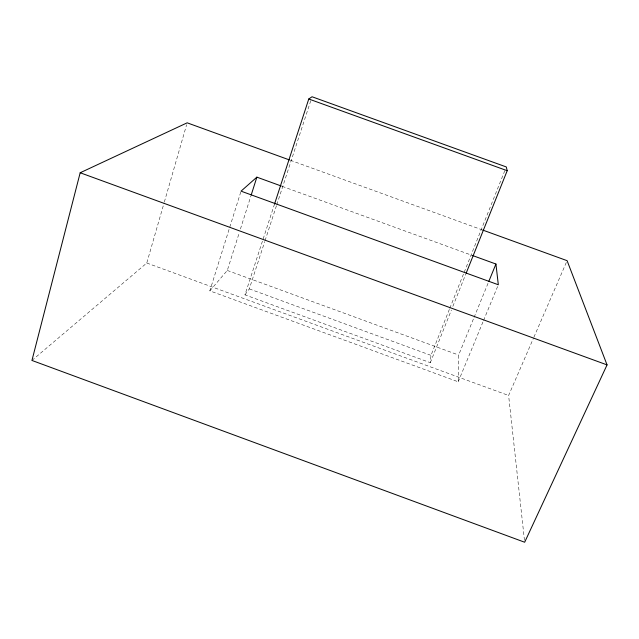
<?xml version="1.0" encoding="UTF-8"?>
<svg xmlns="http://www.w3.org/2000/svg" width="639" height="639" viewBox="0 0 639 639"><rect width="100%" height="100%" fill="white"/><g stroke="black" fill="none" stroke-linecap="round" stroke-linejoin="round"><path stroke-width="0.48" stroke-dasharray="3.19 2.4" d="M240.743 192.099L209.824 290.857L458.203 381.803L458.65 355.036L473.707 318.262M274.546 204.017L244.953 294.851L430.303 362.688L430.982 355.364L449.441 309.18M31.95 360.444L146.77 263.028L164.079 202.938M164.351 201.988L186.612 124.733M209.824 290.857L227.3 270.457L239.25 232.756M240.44 228.986L250.895 195.997M244.953 294.851L249.29 288.9L264.746 241.574M265.057 240.631L276.495 205.606M276.807 204.664L310.818 100.547M449.808 308.262L463.842 273.165M464.21 272.238L504.818 170.645M430.303 362.688L451.374 310.075M452.851 306.385L465.791 274.075M474.09 317.343L488.396 282.414M458.203 381.803L483.188 321.377M483.563 320.466L497.949 285.673M524.451 540.259L508.612 395.477L533.501 338.095M533.9 337.184L567.097 260.672M290.354 160.261L481.726 229.697M282.182 186.348L472.493 255.504M227.3 270.457L458.65 355.036M249.29 288.9L430.982 355.364M146.77 263.028L508.612 395.477"/><path stroke-width="0.96" d="M289.419 159.926L187.163 122.824L80.179 172.762L31.95 360.444L524.667 542.239L607.05 364.893L567.097 260.672L482.661 230.04M251.191 195.055L256.87 177.147L281.248 186.005M274.546 204.017L308.773 98.989L312.056 96.761L506.296 166.947L507.198 170.701L466.166 273.157M488.771 281.495L495.928 264.027L472.493 255.504M256.87 177.147L241.039 191.157L498.324 284.762L495.928 264.027M308.773 98.989L507.198 170.701M80.179 172.762L607.05 364.893"/></g></svg>
